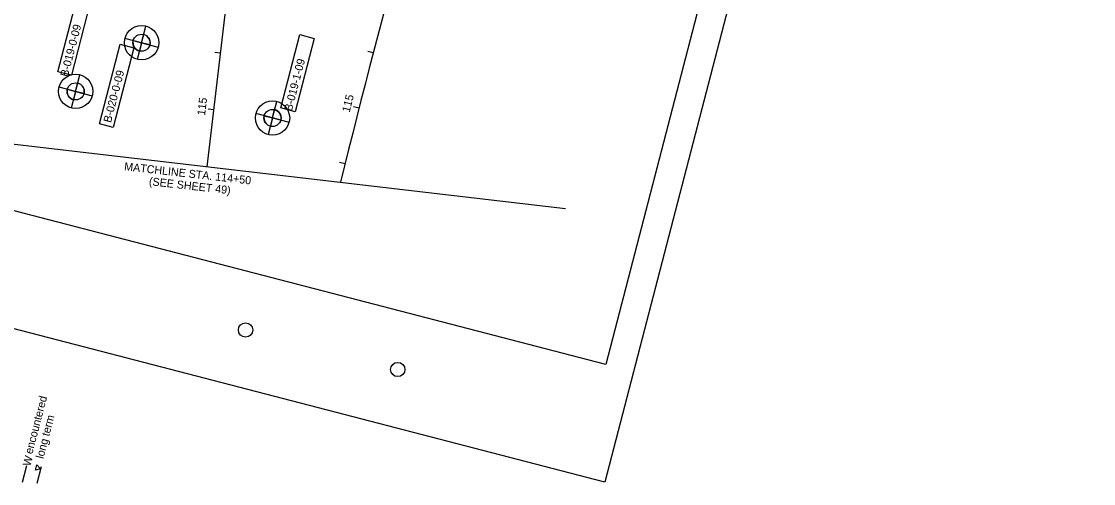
# Model space of a CAD drawing. Extents: x 2189261 to 2190753, y 662196 to 664192.
# Drawn here: x 2189816 to 2190753, y 662269 to 662673 of the extents above; entities that cross this region are included whole.
import ezdxf

# ---------------------------------------------------------------- set-up
doc = ezdxf.new("R2010")
doc.units = 0
for name, color, linetype in [('GE_P_CL_50', 7, 'Continuous'), ('GT_Project_Cells', 7, 'Continuous'), ('GT_Project_Soil_Boring', 7, 'Continuous'), ('GT_Project_Text', 7, 'Continuous'), ('SH_Border', 7, 'Continuous'), ('SH_Cut_Line', 7, 'Continuous')]:
    doc.layers.add(name, color=color, linetype=linetype)

msp = doc.modelspace()

# ---------------------------------------------------------------- linework, layer by layer
at = {"layer": 'GE_P_CL_50'}
for p, q in [((2189978.2, 662546.15), (2190018.67, 662891.72)), ((2189989.83, 662645.47), (2189984.86, 662646.06)), ((2190123.44, 662645.68), (2190118.6, 662646.93)), ((2190111, 662597.25), (2190106.16, 662598.47)), ((2189984.01, 662595.81), (2189979.05, 662596.4)), ((2190098.89, 662548.74), (2190094.03, 662549.93))]:
    msp.add_line(p, q, dxfattribs=at)
msp.add_arc((2197516.59, 660721.52), 7639.44, 162.754982, 166.287203, dxfattribs=at)
at = {"layer": 'GT_Project_Cells'}
for p, q in [((2189820.2, 662284.4), (2189816.43, 662269.88)), ((2189832.91, 662283.47), (2189829.14, 662268.95))]:
    msp.add_line(p, q, dxfattribs=at)
msp.add_lwpolyline([(2189827.95, 662280.67), (2189829.14, 662285.25), (2189832.51, 662281.93)], close=True, dxfattribs=at)
at = {"layer": 'GT_Project_Soil_Boring'}
for p, q in [((2189920.82, 662654.56), (2189924.59, 662669.08)), ((2189920.82, 662654.56), (2189906.3, 662658.34)), ((2189913.56, 662656.45), (2189920.82, 662654.56)), ((2189920.82, 662654.56), (2189917.05, 662640.05)), ((2189920.82, 662654.56), (2189918.93, 662647.3)), ((2189920.82, 662654.56), (2189922.71, 662661.82)), ((2189920.82, 662654.56), (2189935.34, 662650.79)), ((2189928.08, 662652.68), (2189920.82, 662654.56)), ((2189863.17, 662611.98), (2189866.95, 662626.5)), ((2189863.17, 662611.98), (2189848.66, 662615.75)), ((2189863.17, 662611.98), (2189865.06, 662619.24)), ((2189855.92, 662613.87), (2189863.17, 662611.98)), ((2189863.17, 662611.98), (2189859.4, 662597.46)), ((2189863.17, 662611.98), (2189861.29, 662604.72)), ((2189863.17, 662611.98), (2189877.69, 662608.21)), ((2189870.43, 662610.09), (2189863.17, 662611.98)), ((2190035.35, 662588.79), (2190039.12, 662603.31)), ((2190035.35, 662588.79), (2190020.83, 662592.57)), ((2190028.09, 662590.68), (2190035.35, 662588.79)), ((2190035.35, 662588.79), (2190031.57, 662574.28)), ((2190035.35, 662588.79), (2190033.46, 662581.54)), ((2190035.35, 662588.79), (2190037.23, 662596.05)), ((2190035.35, 662588.79), (2190049.86, 662585.02)), ((2190042.61, 662586.91), (2190035.35, 662588.79))]:
    msp.add_line(p, q, dxfattribs=at)
for centre, radius in [((2189920.82, 662654.56), 15), ((2189920.82, 662654.56), 7.5), ((2189863.17, 662611.98), 15), ((2189863.17, 662611.98), 7.5), ((2190035.35, 662588.79), 15), ((2190035.35, 662588.79), 7.5)]:
    msp.add_circle(centre, radius, dxfattribs=at)
for centre, start, end in [((2189920.82, 662654.56), 165.43697, 255.43697), ((2189920.82, 662654.56), 345.43697, 75.43697), ((2189863.17, 662611.98), 345.43697, 75.43697), ((2189863.17, 662611.98), 165.43697, 255.43697), ((2190035.35, 662588.79), 165.43697, 255.43697), ((2190035.35, 662588.79), 345.43697, 75.43697)]:
    msp.add_arc(centre, 7.5, start, end, dxfattribs=at)
at = {"layer": 'GT_Project_Text'}
for points in [[(2189847.68, 662629.16), (2189863.93, 662691.72), (2189875.73, 662688.66), (2189859.48, 662626.1)], [(2189914.22, 662650.15), (2189896.09, 662580.35), (2189883.96, 662583.5), (2189902.1, 662653.3)], [(2190071.83, 662658.42), (2190055.16, 662594.25), (2190042.64, 662597.5), (2190059.32, 662661.67)]]:
    msp.add_lwpolyline(points, close=True, dxfattribs=at)
at = {"layer": 'SH_Border'}
for p, q in [((2190722.86, 663897.54), (2190326.83, 662373.14)), ((2190326.83, 662373.14), (2189310.57, 662637.16))]:
    msp.add_line(p, q, dxfattribs=at)
for centre in [(2190011.8, 662403.32), (2190144.88, 662368.75)]:
    msp.add_circle(centre, 6.25, dxfattribs=at)
at = {"layer": 'SH_Cut_Line'}
msp.add_line((2189609.09, 662589.38), (2190291.5, 662509.46), dxfattribs=at)
msp.add_lwpolyline([(2190325.89, 662270.07), (2189261.23, 662546.66), (2189688.68, 664192.04), (2190753.34, 663915.45), (2190325.89, 662270.07)], dxfattribs=at)

# ---------------------------------------------------------------- texts
at = {"layer": 'GE_P_CL_50'}
for rotation, p in [(83.31969, (2189976.37, 662590.69)), (75.7867, (2190102.75, 662593.17))]:
    msp.add_text('115', height=7, rotation=rotation, dxfattribs=at).set_placement(p)
at = {"layer": 'GT_Project_Cells'}
for s, p in [('encountered', (2189825.28, 662294.27)), ('long term', (2189834.92, 662290.23)), ('W', (2189823.59, 662283.66))]:
    msp.add_text(s, height=7, rotation=75.43697, dxfattribs=at).set_placement(p)
at = {"layer": 'GT_Project_Text'}
for s, rotation, p in [('B-019-0-09', 75.43697, (2189856.42, 662624.26)), ('B-019-1-09', 75.43697, (2190052.17, 662594.19)), ('B-020-0-09', 75.43697, (2189894.05, 662584.15)), ('MATCHLINE STA. 114+50', 353.57738, (2189905.38, 662543.05)), ('(SEE SHEET 49)', 353.57738, (2189926.99, 662530.05))]:
    msp.add_text(s, height=7, rotation=rotation, dxfattribs=at).set_placement(p)

doc.saveas('drawing.dxf')
